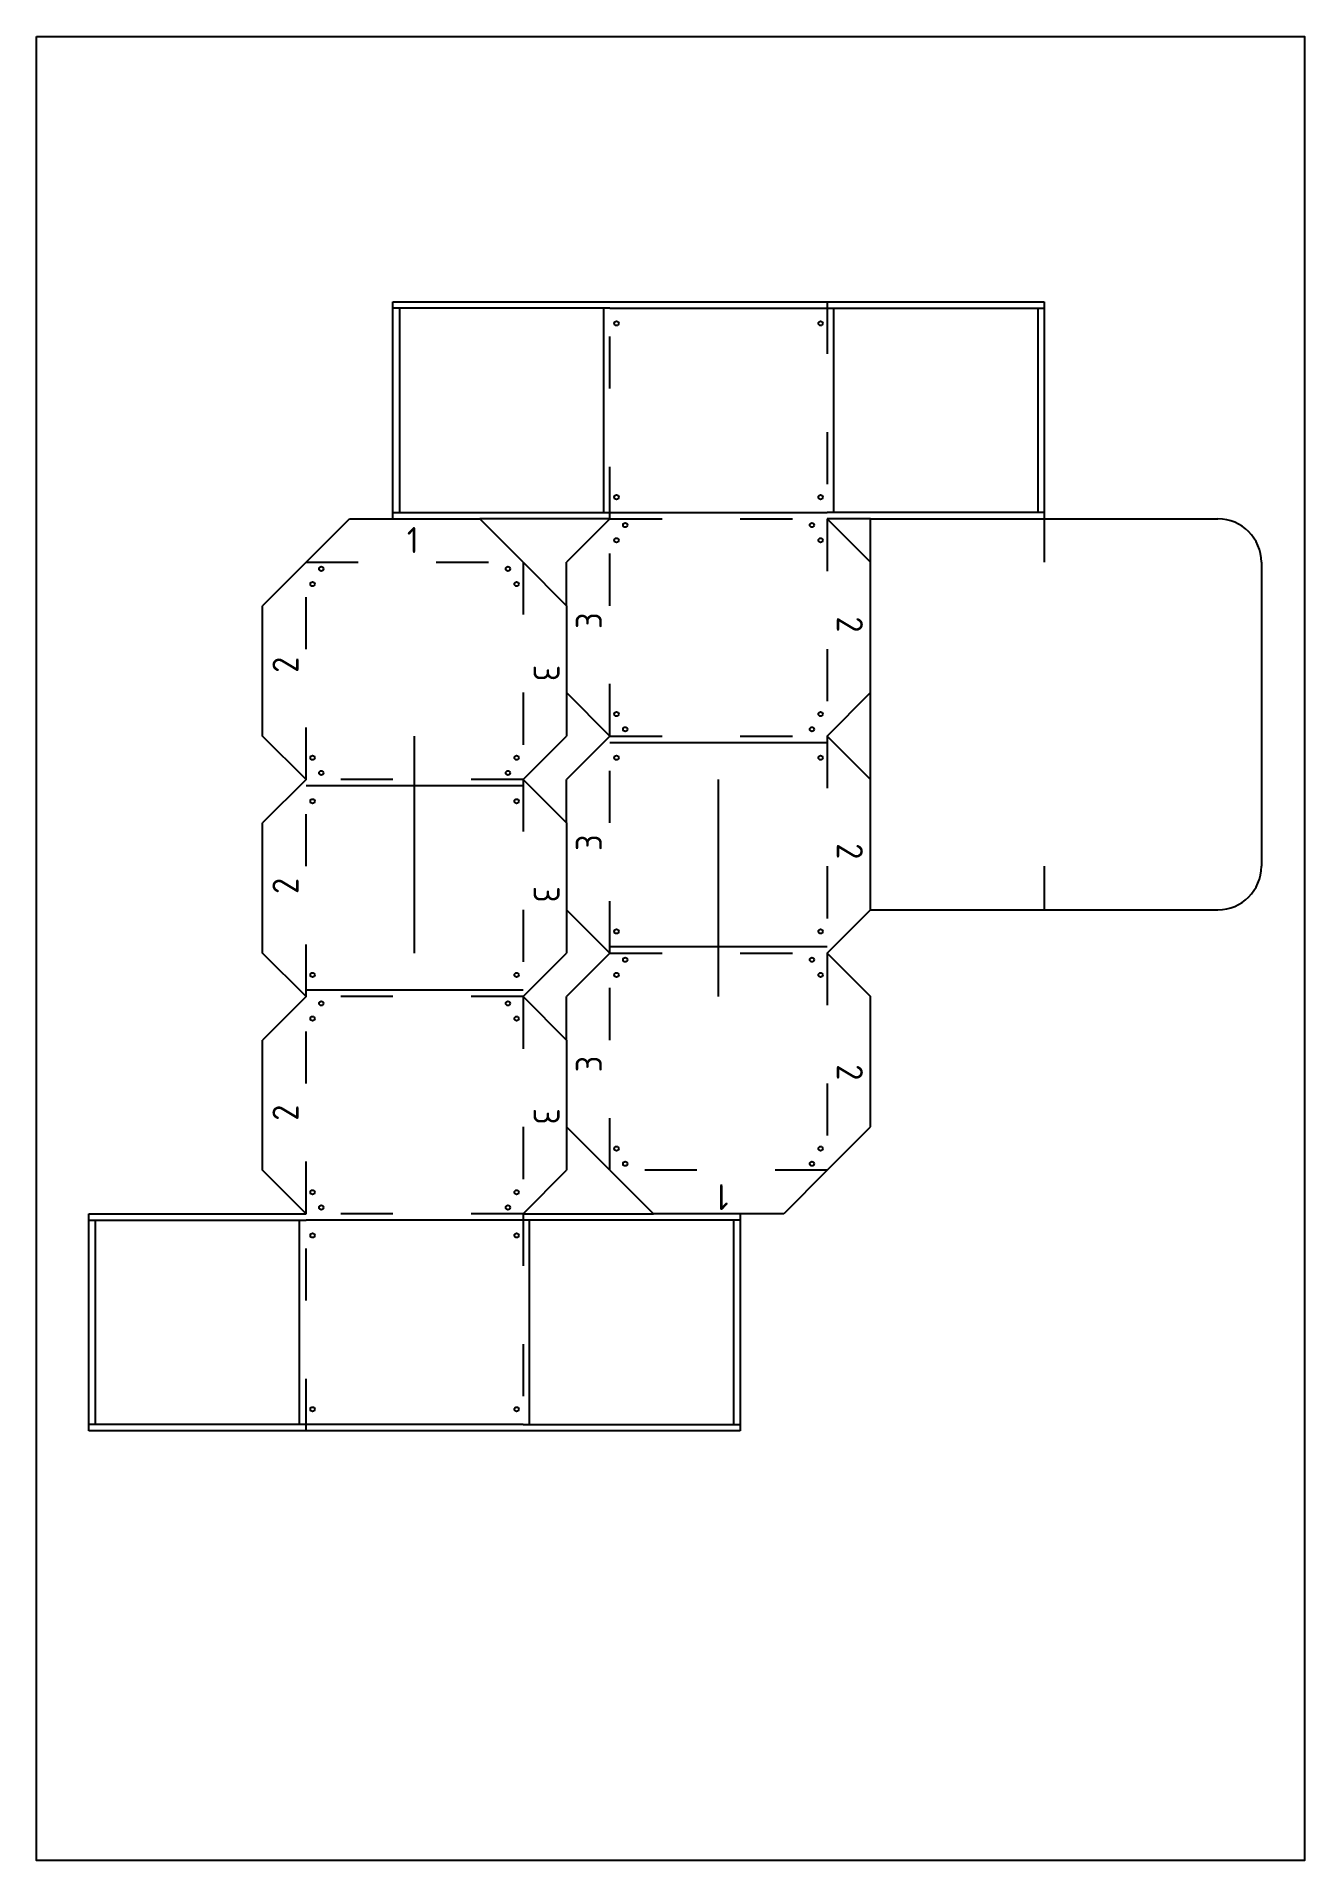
# Model space of a CAD drawing. Header units: centimetres. Extents: x 1.7 to 30.9, y 0.8 to 42.8.
import ezdxf

# ---------------------------------------------------------------- set-up
doc = ezdxf.new("R2010")
doc.units = ezdxf.units.CM
doc.linetypes.add('ACAD_ISO03W100', pattern=[30, 12, -18])
for name, color, linetype in [('1. CORTE', 5, 'Continuous'), ('2. GRAVURA', 1, 'Continuous'), ('3. CONTORNO', 3, 'Continuous'), ('4. DOBRAS', 6, 'ACAD_ISO03W100')]:
    doc.layers.add(name, color=color, linetype=linetype)
doc.styles.add('Mobiliário 1_10', font='isocp3.shx', dxfattribs={"height": 0.6})

msp = doc.modelspace()

# ---------------------------------------------------------------- linework, layer by layer
at = {"ltscale": 0.1}
msp.add_lwpolyline([(1.694, 42.829), (30.894, 42.829), (30.894, 0.829), (1.694, 0.829)], close=True, dxfattribs=at)
at = {"layer": '1. CORTE', "ltscale": 0.1}
for p, q in [((9.901, 31.721), (9.901, 36.721)), ((9.901, 36.721), (24.901, 36.721)), ((24.901, 36.721), (24.901, 30.721)), ((7.901, 30.721), (8.901, 31.721)), ((8.901, 31.721), (11.901, 31.721)), ((12.901, 30.721), (11.901, 31.721)), ((14.901, 31.721), (11.901, 31.721)), ((14.901, 31.721), (13.901, 30.721)), ((20.901, 31.721), (19.901, 31.721)), ((19.901, 31.721), (20.901, 30.721)), ((20.901, 31.721), (28.901, 31.721)), ((20.901, 22.721), (20.901, 31.721)), ((7.901, 30.721), (6.901, 29.721)), ((12.901, 30.721), (13.901, 29.721)), ((13.901, 29.721), (13.901, 30.721)), ((29.901, 30.721), (29.901, 23.721)), ((6.901, 26.721), (6.901, 29.721)), ((13.901, 29.721), (13.901, 26.721)), ((14.901, 26.721), (13.901, 27.721)), ((19.901, 26.721), (20.901, 27.721)), ((7.901, 25.721), (6.901, 26.721)), ((10.401, 21.721), (10.401, 26.721)), ((12.901, 25.721), (13.901, 26.721)), ((14.901, 26.721), (13.901, 25.721)), ((19.901, 26.721), (20.901, 25.721)), ((7.901, 25.721), (6.901, 24.721)), ((12.901, 25.721), (13.901, 24.721)), ((13.901, 24.721), (13.901, 25.721)), ((17.401, 20.721), (17.401, 25.721)), ((6.901, 21.721), (6.901, 24.721)), ((13.901, 24.721), (13.901, 21.721)), ((24.901, 23.721), (24.901, 22.721)), ((14.901, 21.721), (13.901, 22.721)), ((19.901, 21.721), (20.901, 22.721)), ((20.901, 22.721), (28.901, 22.721)), ((7.901, 20.721), (6.901, 21.721)), ((12.901, 20.721), (13.901, 21.721)), ((14.901, 21.721), (13.901, 20.721)), ((19.901, 21.721), (20.901, 20.721)), ((7.901, 20.721), (6.901, 19.721)), ((12.901, 20.721), (13.901, 19.721)), ((13.901, 19.721), (13.901, 20.721)), ((20.901, 17.721), (20.901, 20.721)), ((6.901, 16.721), (6.901, 19.721)), ((13.901, 19.721), (13.901, 16.721)), ((14.901, 16.721), (13.901, 17.721)), ((19.901, 16.721), (20.901, 17.721)), ((7.901, 15.721), (6.901, 16.721)), ((12.901, 15.721), (13.901, 16.721)), ((14.901, 16.721), (15.901, 15.721)), ((19.901, 16.721), (18.901, 15.721)), ((2.901, 15.721), (7.901, 15.721)), ((2.901, 10.721), (2.901, 15.721)), ((12.901, 15.721), (15.901, 15.721)), ((18.901, 15.721), (15.901, 15.721)), ((17.901, 15.721), (17.901, 10.721)), ((17.901, 10.721), (2.901, 10.721))]:
    msp.add_line(p, q, dxfattribs=at)
for centre, start, end in [((28.901, 30.721), 0, 90), ((28.901, 23.721), 270, 0)]:
    msp.add_arc(centre, 1, start, end, dxfattribs=at)
at = {"layer": '2. GRAVURA', "ltscale": 0.1}
for centre in [(15.051, 36.221), (19.751, 36.221), (15.051, 32.221), (19.751, 32.221), (15.251, 31.578), (19.551, 31.578), (15.051, 31.228), (19.751, 31.228), (8.051, 30.221), (8.251, 30.571), (12.551, 30.571), (12.751, 30.221), (15.051, 27.228), (15.251, 26.878), (19.551, 26.878), (19.751, 27.228), (8.051, 26.221), (12.751, 26.221), (15.051, 26.221), (19.751, 26.221), (8.251, 25.871), (12.551, 25.871), (8.051, 25.221), (12.751, 25.221), (15.051, 22.221), (19.751, 22.221), (15.251, 21.571), (19.551, 21.571), (8.051, 21.221), (12.751, 21.221), (15.051, 21.221), (19.751, 21.221), (8.251, 20.565), (12.551, 20.565), (8.051, 20.215), (12.751, 20.215), (15.051, 17.221), (19.751, 17.221), (15.251, 16.871), (19.551, 16.871), (8.051, 16.215), (12.751, 16.215), (8.251, 15.865), (12.551, 15.865), (8.051, 15.221), (12.751, 15.221), (8.051, 11.221), (12.751, 11.221)]:
    msp.add_circle(centre, 0.05, dxfattribs=at)
at = {"layer": '3. CONTORNO', "ltscale": 0.1}
for p, q in [((14.901, 36.571), (9.901, 36.571)), ((10.051, 36.571), (10.051, 31.871)), ((14.751, 36.571), (14.751, 31.871)), ((14.901, 36.571), (19.901, 36.571)), ((19.901, 36.571), (24.901, 36.571)), ((20.051, 36.571), (20.051, 31.871)), ((24.751, 36.571), (24.751, 31.871)), ((9.901, 31.871), (14.901, 31.871)), ((14.901, 31.871), (19.901, 31.871)), ((24.901, 31.871), (19.901, 31.871)), ((14.901, 26.571), (19.901, 26.571)), ((12.901, 25.571), (7.901, 25.571)), ((14.901, 21.871), (19.901, 21.871)), ((12.901, 20.871), (7.901, 20.871)), ((2.901, 15.571), (7.901, 15.571)), ((3.051, 10.871), (3.051, 15.571)), ((7.751, 10.871), (7.751, 15.571)), ((12.901, 15.571), (7.901, 15.571)), ((17.901, 15.571), (12.901, 15.571)), ((13.051, 10.871), (13.051, 15.571)), ((17.751, 10.871), (17.751, 15.571)), ((7.901, 10.871), (2.901, 10.871)), ((12.901, 10.871), (7.901, 10.871)), ((12.901, 10.871), (17.901, 10.871))]:
    msp.add_line(p, q, dxfattribs=at)
at = {"layer": '4. DOBRAS', "ltscale": 0.1}
for p, q in [((14.901, 31.721), (14.901, 36.721)), ((19.901, 36.721), (19.901, 31.721)), ((14.901, 26.721), (14.901, 31.721)), ((14.901, 31.721), (19.901, 31.721)), ((19.901, 31.721), (19.901, 26.721)), ((7.901, 30.721), (12.901, 30.721)), ((7.901, 25.721), (7.901, 30.721)), ((12.901, 30.721), (12.901, 25.721)), ((14.901, 21.721), (14.901, 26.721)), ((14.901, 26.721), (19.901, 26.721)), ((19.901, 26.721), (19.901, 21.721)), ((12.901, 25.721), (7.901, 25.721)), ((7.901, 20.721), (7.901, 25.721)), ((12.901, 25.721), (12.901, 20.721)), ((14.901, 16.721), (14.901, 21.721)), ((14.901, 21.721), (19.901, 21.721)), ((19.901, 21.721), (19.901, 16.721)), ((12.901, 20.721), (7.901, 20.721)), ((7.901, 15.721), (7.901, 20.721)), ((12.901, 20.721), (12.901, 15.721)), ((19.901, 16.721), (14.901, 16.721)), ((12.901, 15.721), (7.901, 15.721)), ((7.901, 10.721), (7.901, 15.721)), ((12.901, 15.721), (12.901, 10.721))]:
    msp.add_line(p, q, dxfattribs=at)

# ---------------------------------------------------------------- texts
at = {"layer": '3. CONTORNO', "insert": (10.224, 31.534), "char_height": 0.6, "attachment_point": 1, "style": 'Mobiliário 1_10'}
msp.add_mtext_dynamic_manual_height_columns('1', width=0.45937, gutter_width=3, heights=[0], dxfattribs=at)
at = {"layer": '3. CONTORNO', "char_height": 0.6, "attachment_point": 1, "style": 'Mobiliário 1_10'}
for s, insert, rotation in [('3', (14.114, 29.188), 90), ('2', (20.724, 29.474), 270), ('2', (7.129, 28.177), 90), ('3', (13.739, 28.359), 270), ('3', (14.114, 24.075), 90), ('2', (20.724, 24.252), 270), ('2', (7.129, 23.086), 90), ('3', (13.739, 23.264), 270), ('3', (14.114, 18.979), 90), ('2', (20.724, 19.161), 270), ('2', (7.129, 17.864), 90), ('3', (13.739, 18.151), 270), ('1', (17.629, 15.805), 180)]:
    msp.add_mtext_dynamic_manual_height_columns(s, width=0.45937, gutter_width=3, heights=[0], dxfattribs=dict(at, insert=insert, rotation=rotation))

doc.saveas('drawing.dxf')
